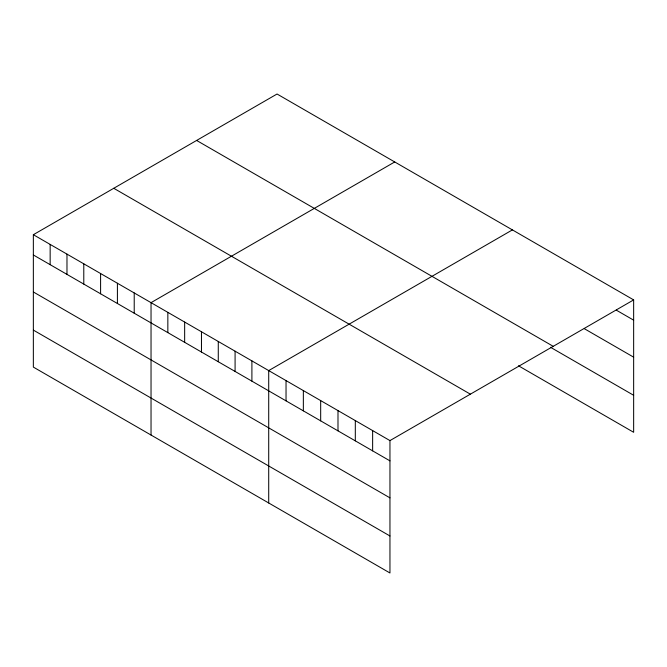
<?xml version="1.0" encoding="UTF-8"?>
<svg xmlns="http://www.w3.org/2000/svg" width="667" height="667" viewBox="0 0 667 667"><rect width="100%" height="100%" fill="white"/><g stroke="black" fill="none" stroke-linecap="round" stroke-linejoin="round"><path stroke-width="1" d="M33.35 234.709L389.953 440.595L389.953 572.986L33.35 367.1L33.35 234.709L277.047 94.014L633.65 299.9L633.65 432.291L518.467 365.783M394.722 161.956L151.034 302.651L151.034 435.042M512.406 229.898L268.709 370.594L268.709 502.985M389.953 440.595L633.65 299.9M616.333 310.155L633.65 320.16M584.284 328.664L633.65 357.162M196.623 140.445L553.235 346.331M550.508 347.282L633.65 395.281M113.765 188.286L470.377 394.172M33.35 254.969L389.953 460.855M33.35 291.971L389.953 497.857M33.35 330.098L389.953 535.976M372.636 430.599L372.636 450.85M355.311 420.594L355.311 440.854M337.994 410.597L337.994 430.849M320.677 400.6L320.677 420.852M303.352 390.595L303.352 410.855M286.035 380.599L286.035 400.85M251.901 360.889L251.901 381.149M235.084 351.184L235.084 371.444M218.276 341.479L218.276 361.731M201.467 331.774L201.467 352.026M184.651 322.069L184.651 342.321M167.842 312.364L167.842 332.616M134.217 292.946L134.217 313.207M117.409 283.242L117.409 303.502M100.592 273.537L100.592 293.788M83.784 263.832L83.784 284.084M66.975 254.127L66.975 274.379M50.158 244.422L50.158 264.674"/></g></svg>
